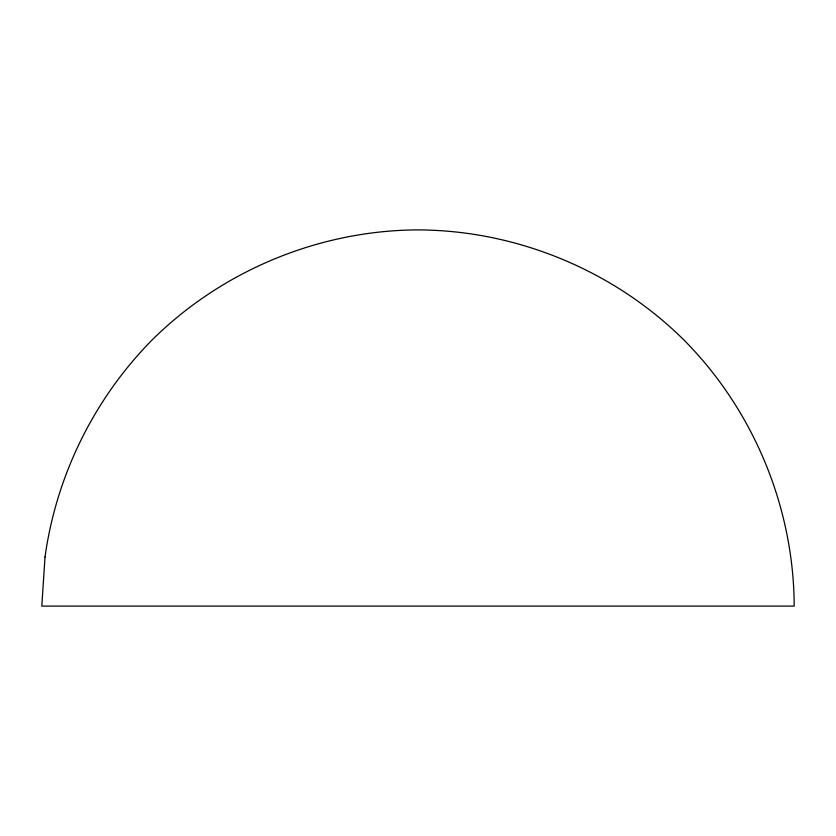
<?xml version="1.0" encoding="UTF-8"?>
<svg xmlns="http://www.w3.org/2000/svg" width="836" height="836" viewBox="0 0 836 836"><rect width="100%" height="100%" fill="white"/><g stroke="black" fill="none" stroke-linecap="round" stroke-linejoin="round"><path stroke-width="1.25" d="M45.019 556.995L41.8 606.1L794.2 606.1C793.834 507.368 753.57 410.162 684.015 340.085C613.938 270.53 516.732 230.266 418 229.9C319.268 230.266 222.062 270.53 151.985 340.085C94.228 398.626 56.294 475.538 45.019 556.995"/></g></svg>
